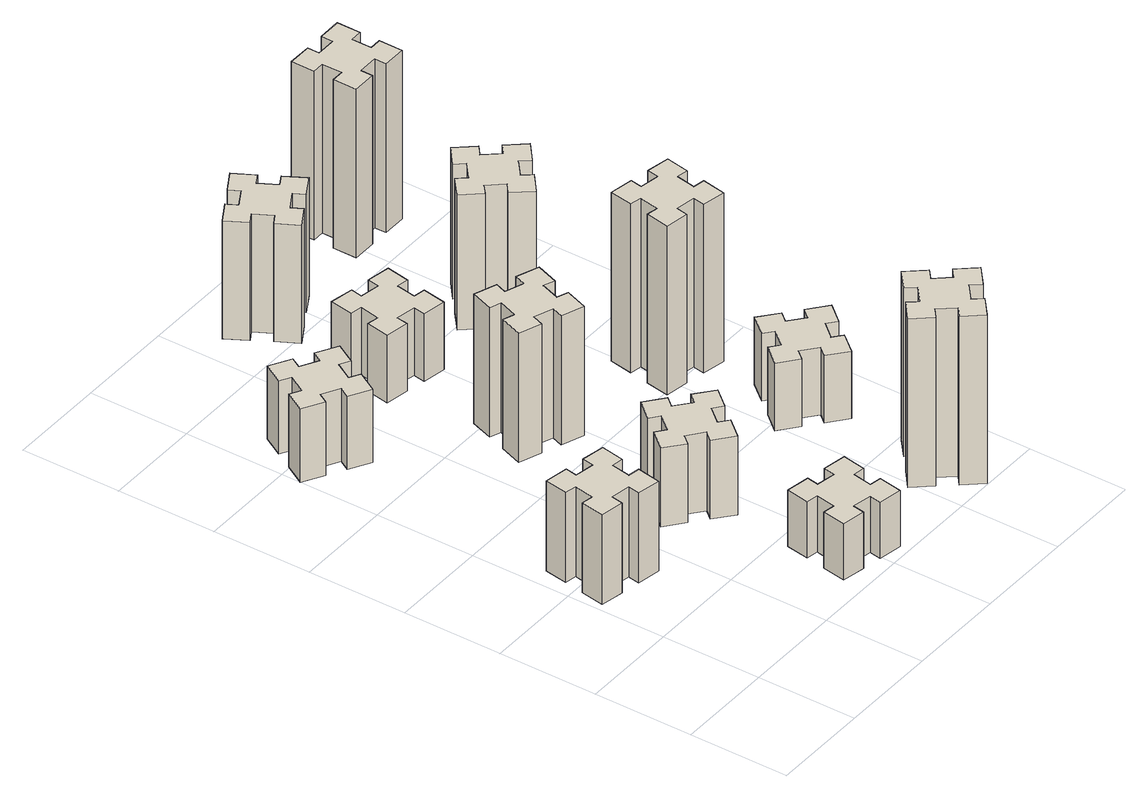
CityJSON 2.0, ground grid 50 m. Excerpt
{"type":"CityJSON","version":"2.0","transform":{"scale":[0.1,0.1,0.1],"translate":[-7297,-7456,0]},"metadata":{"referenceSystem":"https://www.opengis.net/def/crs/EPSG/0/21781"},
"CityObjects":{
"building1":{"type":"Building","attributes":{"class":"1000","function":"1000","usage":"1000","yearOfConstruction":2016,"roofType":"1000","measuredHeight":48,"storeysAboveGround":30,"storeysBelowGround":0},"geometry":[{"type":"Solid","lod":"1","boundaries":[[[[0,1,2,3,4,5,6,7,8,9,10,11,12,13,14,15,16,17,18,19]],[[17,16,20,21]],[[16,15,22,20]],[[15,14,23,22]],[[14,13,24,23]],[[13,12,25,24]],[[12,11,26,25]],[[11,10,27,26]],[[10,9,28,27]],[[9,8,29,28]],[[8,7,30,29]],[[7,6,31,30]],[[6,5,32,31]],[[5,4,33,32]],[[4,3,34,33]],[[3,2,35,34]],[[2,1,36,35]],[[1,0,37,36]],[[0,19,38,37]],[[19,18,39,38]],[[18,17,21,39]],[[24,25,26,27,28,29,30,31,32,33,34,35,36,37,38,39,21,20,22,23]]]]}]},
"building2":{"type":"Building","attributes":{"class":"1000","function":"1000","usage":"1000","yearOfConstruction":2016,"roofType":"1000","measuredHeight":39,"storeysAboveGround":30,"storeysBelowGround":0},"geometry":[{"type":"Solid","lod":"1","boundaries":[[[[40,41,42,43,44,45,46,47,48,49,50,51,52,53,54,55,56,57,58,59]],[[57,56,60,61]],[[56,55,62,60]],[[55,54,63,62]],[[54,53,64,63]],[[53,52,65,64]],[[52,51,66,65]],[[51,50,67,66]],[[50,49,68,67]],[[49,48,69,68]],[[48,47,70,69]],[[47,46,71,70]],[[46,45,72,71]],[[45,44,73,72]],[[44,43,74,73]],[[43,42,75,74]],[[42,41,76,75]],[[41,40,77,76]],[[40,59,78,77]],[[59,58,79,78]],[[58,57,61,79]],[[64,65,66,67,68,69,70,71,72,73,74,75,76,77,78,79,61,60,62,63]]]]}]},
"building3":{"type":"Building","attributes":{"class":"1000","function":"1000","usage":"1000","yearOfConstruction":2016,"roofType":"1000","measuredHeight":30,"storeysAboveGround":30,"storeysBelowGround":0},"geometry":[{"type":"Solid","lod":"1","boundaries":[[[[80,81,82,83,84,85,86,87,88,89,90,91,92,93,94,95,96,97,98,99]],[[97,96,100,101]],[[96,95,102,100]],[[95,94,103,102]],[[94,93,104,103]],[[93,92,105,104]],[[92,91,106,105]],[[91,90,107,106]],[[90,89,108,107]],[[89,88,109,108]],[[88,87,110,109]],[[87,86,111,110]],[[86,85,112,111]],[[85,84,113,112]],[[84,83,114,113]],[[83,82,115,114]],[[82,81,116,115]],[[81,80,117,116]],[[80,99,118,117]],[[99,98,119,118]],[[98,97,101,119]],[[104,105,106,107,108,109,110,111,112,113,114,115,116,117,118,119,101,100,102,103]]]]}]},
"building4":{"type":"Building","attributes":{"class":"1000","function":"1000","usage":"1000","yearOfConstruction":2016,"roofType":"1000","measuredHeight":42,"storeysAboveGround":30,"storeysBelowGround":0},"geometry":[{"type":"Solid","lod":"1","boundaries":[[[[120,121,122,123,124,125,126,127,128,129,130,131,132,133,134,135,136,137,138,139]],[[137,136,140,141]],[[136,135,142,140]],[[135,134,143,142]],[[134,133,144,143]],[[133,132,145,144]],[[132,131,146,145]],[[131,130,147,146]],[[130,129,148,147]],[[129,128,149,148]],[[128,127,150,149]],[[127,126,151,150]],[[126,125,152,151]],[[125,124,153,152]],[[124,123,154,153]],[[123,122,155,154]],[[122,121,156,155]],[[121,120,157,156]],[[120,139,158,157]],[[139,138,159,158]],[[138,137,141,159]],[[144,145,146,147,148,149,150,151,152,153,154,155,156,157,158,159,141,140,142,143]]]]}]},
"building5":{"type":"Building","attributes":{"class":"1000","function":"1000","usage":"1000","yearOfConstruction":2016,"roofType":"1000","measuredHeight":69,"storeysAboveGround":30,"storeysBelowGround":0},"geometry":[{"type":"Solid","lod":"1","boundaries":[[[[160,161,162,163,164,165,166,167,168,169,170,171,172,173,174,175,176,177,178,179]],[[177,176,180,181]],[[176,175,182,180]],[[175,174,183,182]],[[174,173,184,183]],[[173,172,185,184]],[[172,171,186,185]],[[171,170,187,186]],[[170,169,188,187]],[[169,168,189,188]],[[168,167,190,189]],[[167,166,191,190]],[[166,165,192,191]],[[165,164,193,192]],[[164,163,194,193]],[[163,162,195,194]],[[162,161,196,195]],[[161,160,197,196]],[[160,179,198,197]],[[179,178,199,198]],[[178,177,181,199]],[[184,185,186,187,188,189,190,191,192,193,194,195,196,197,198,199,181,180,182,183]]]]}]},
"building6":{"type":"Building","attributes":{"class":"1000","function":"1000","usage":"1000","yearOfConstruction":2016,"roofType":"1000","measuredHeight":36,"storeysAboveGround":30,"storeysBelowGround":0},"geometry":[{"type":"Solid","lod":"1","boundaries":[[[[200,201,202,203,204,205,206,207,208,209,210,211,212,213,214,215,216,217,218,219]],[[217,216,220,221]],[[216,215,222,220]],[[215,214,223,222]],[[214,213,224,223]],[[213,212,225,224]],[[212,211,226,225]],[[211,210,227,226]],[[210,209,228,227]],[[209,208,229,228]],[[208,207,230,229]],[[207,206,231,230]],[[206,205,232,231]],[[205,204,233,232]],[[204,203,234,233]],[[203,202,235,234]],[[202,201,236,235]],[[201,200,237,236]],[[200,219,238,237]],[[219,218,239,238]],[[218,217,221,239]],[[224,225,226,227,228,229,230,231,232,233,234,235,236,237,238,239,221,220,222,223]]]]}]},
"building7":{"type":"Building","attributes":{"class":"1000","function":"1000","usage":"1000","yearOfConstruction":2016,"roofType":"1000","measuredHeight":90,"storeysAboveGround":30,"storeysBelowGround":0},"geometry":[{"type":"Solid","lod":"1","boundaries":[[[[240,241,242,243,244,245,246,247,248,249,250,251,252,253,254,255,256,257,258,259]],[[257,256,260,261]],[[256,255,262,260]],[[255,254,263,262]],[[254,253,264,263]],[[253,252,265,264]],[[252,251,266,265]],[[251,250,267,266]],[[250,249,268,267]],[[249,248,269,268]],[[248,247,270,269]],[[247,246,271,270]],[[246,245,272,271]],[[245,244,273,272]],[[244,243,274,273]],[[243,242,275,274]],[[242,241,276,275]],[[241,240,277,276]],[[240,259,278,277]],[[259,258,279,278]],[[258,257,261,279]],[[264,265,266,267,268,269,270,271,272,273,274,275,276,277,278,279,261,260,262,263]]]]}]},
"building8":{"type":"Building","attributes":{"class":"1000","function":"1000","usage":"1000","yearOfConstruction":2016,"roofType":"1000","measuredHeight":63,"storeysAboveGround":30,"storeysBelowGround":0},"geometry":[{"type":"Solid","lod":"1","boundaries":[[[[280,281,282,283,284,285,286,287,288,289,290,291,292,293,294,295,296,297,298,299]],[[297,296,300,301]],[[296,295,302,300]],[[295,294,303,302]],[[294,293,304,303]],[[293,292,305,304]],[[292,291,306,305]],[[291,290,307,306]],[[290,289,308,307]],[[289,288,309,308]],[[288,287,310,309]],[[287,286,311,310]],[[286,285,312,311]],[[285,284,313,312]],[[284,283,314,313]],[[283,282,315,314]],[[282,281,316,315]],[[281,280,317,316]],[[280,299,318,317]],[[299,298,319,318]],[[298,297,301,319]],[[304,305,306,307,308,309,310,311,312,313,314,315,316,317,318,319,301,300,302,303]]]]}]},
"building9":{"type":"Building","attributes":{"class":"1000","function":"1000","usage":"1000","yearOfConstruction":2016,"roofType":"1000","measuredHeight":36,"storeysAboveGround":30,"storeysBelowGround":0},"geometry":[{"type":"Solid","lod":"1","boundaries":[[[[320,321,322,323,324,325,326,327,328,329,330,331,332,333,334,335,336,337,338,339]],[[337,336,340,341]],[[336,335,342,340]],[[335,334,343,342]],[[334,333,344,343]],[[333,332,345,344]],[[332,331,346,345]],[[331,330,347,346]],[[330,329,348,347]],[[329,328,349,348]],[[328,327,350,349]],[[327,326,351,350]],[[326,325,352,351]],[[325,324,353,352]],[[324,323,354,353]],[[323,322,355,354]],[[322,321,356,355]],[[321,320,357,356]],[[320,339,358,357]],[[339,338,359,358]],[[338,337,341,359]],[[344,345,346,347,348,349,350,351,352,353,354,355,356,357,358,359,341,340,342,343]]]]}]},
"building10":{"type":"Building","attributes":{"class":"1000","function":"1000","usage":"1000","yearOfConstruction":2016,"roofType":"1000","measuredHeight":90,"storeysAboveGround":30,"storeysBelowGround":0},"geometry":[{"type":"Solid","lod":"1","boundaries":[[[[360,361,362,363,364,365,366,367,368,369,370,371,372,373,374,375,376,377,378,379]],[[377,376,380,381]],[[376,375,382,380]],[[375,374,383,382]],[[374,373,384,383]],[[373,372,385,384]],[[372,371,386,385]],[[371,370,387,386]],[[370,369,388,387]],[[369,368,389,388]],[[368,367,390,389]],[[367,366,391,390]],[[366,365,392,391]],[[365,364,393,392]],[[364,363,394,393]],[[363,362,395,394]],[[362,361,396,395]],[[361,360,397,396]],[[360,379,398,397]],[[379,378,399,398]],[[378,377,381,399]],[[384,385,386,387,388,389,390,391,392,393,394,395,396,397,398,399,381,380,382,383]]]]}]},
"building11":{"type":"Building","attributes":{"class":"1000","function":"1000","usage":"1000","yearOfConstruction":2016,"roofType":"1000","measuredHeight":72,"storeysAboveGround":30,"storeysBelowGround":0},"geometry":[{"type":"Solid","lod":"1","boundaries":[[[[400,401,402,403,404,405,406,407,408,409,410,411,412,413,414,415,416,417,418,419]],[[417,416,420,421]],[[416,415,422,420]],[[415,414,423,422]],[[414,413,424,423]],[[413,412,425,424]],[[412,411,426,425]],[[411,410,427,426]],[[410,409,428,427]],[[409,408,429,428]],[[408,407,430,429]],[[407,406,431,430]],[[406,405,432,431]],[[405,404,433,432]],[[404,403,434,433]],[[403,402,435,434]],[[402,401,436,435]],[[401,400,437,436]],[[400,419,438,437]],[[419,418,439,438]],[[418,417,421,439]],[[424,425,426,427,428,429,430,431,432,433,434,435,436,437,438,439,421,420,422,423]]]]}]},
"building12":{"type":"Building","attributes":{"class":"1000","function":"1000","usage":"1000","yearOfConstruction":2016,"roofType":"1000","measuredHeight":90,"storeysAboveGround":30,"storeysBelowGround":0},"geometry":[{"type":"Solid","lod":"1","boundaries":[[[[440,441,442,443,444,445,446,447,448,449,450,451,452,453,454,455,456,457,458,459]],[[457,456,460,461]],[[456,455,462,460]],[[455,454,463,462]],[[454,453,464,463]],[[453,452,465,464]],[[452,451,466,465]],[[451,450,467,466]],[[450,449,468,467]],[[449,448,469,468]],[[448,447,470,469]],[[447,446,471,470]],[[446,445,472,471]],[[445,444,473,472]],[[444,443,474,473]],[[443,442,475,474]],[[442,441,476,475]],[[441,440,477,476]],[[440,459,478,477]],[[459,458,479,478]],[[458,457,461,479]],[[464,465,466,467,468,469,470,471,472,473,474,475,476,477,478,479,461,460,462,463]]]]}]}
},
"vertices":[
[335,917,0],[352,1015,0],[411,1005,0],[432,1123,0],[314,1144,0],[304,1085,0],[205,1102,0],[216,1161,0],[97,1182,0],[77,1064,0],[136,1054,0],[118,955,0],[59,966,0],[38,847,0],[157,827,0],[167,886,0],[265,868,0],[255,809,0],[373,788,0],[394,907,0],[265,868,480],[255,809,480],[167,886,480],[157,827,480],[38,847,480],[59,966,480],[118,955,480],[136,1054,480],[77,1064,480],[97,1182,480],[216,1161,480],[205,1102,480],[304,1085,480],[314,1144,480],[432,1123,480],[411,1005,480],[352,1015,480],[335,917,480],[394,907,480],[373,788,480],
[306,2367,0],[356,2454,0],[408,2424,0],[468,2528,0],[364,2588,0],[334,2536,0],[247,2586,0],[277,2638,0],[173,2698,0],[113,2594,0],[165,2564,0],[115,2477,0],[63,2507,0],[3,2403,0],[107,2343,0],[137,2395,0],[224,2345,0],[194,2293,0],[298,2233,0],[358,2337,0],[224,2345,390],[194,2293,390],[137,2395,390],[107,2343,390],[3,2403,390],[63,2507,390],[115,2477,390],[165,2564,390],[113,2594,390],[173,2698,390],[277,2638,390],[247,2586,390],[334,2536,390],[364,2588,390],[468,2528,390],[408,2424,390],[356,2454,390],[306,2367,390],[358,2337,390],[298,2233,390],
[876,314,0],[858,215,0],[799,226,0],[778,107,0],[897,87,0],[907,146,0],[1005,128,0],[995,69,0],[1113,48,0],[1134,167,0],[1075,177,0],[1092,275,0],[1151,265,0],[1172,383,0],[1054,404,0],[1044,345,0],[945,362,0],[956,421,0],[837,442,0],[817,324,0],[945,362,300],[956,421,300],[1044,345,300],[1054,404,300],[1172,383,300],[1151,265,300],[1092,275,300],[1075,177,300],[1134,167,300],[1113,48,300],[995,69,300],[1005,128,300],[907,146,300],[897,87,300],[778,107,300],[799,226,300],[858,215,300],[876,314,300],[817,324,300],[837,442,300],
[927,876,0],[992,953,0],[1038,914,0],[1115,1006,0],[1023,1083,0],[984,1037,0],[908,1102,0],[946,1148,0],[854,1225,0],[777,1133,0],[823,1094,0],[759,1018,0],[713,1056,0],[636,964,0],[728,887,0],[766,933,0],[843,869,0],[804,823,0],[896,746,0],[973,838,0],[843,869,420],[804,823,420],[766,933,420],[728,887,420],[636,964,420],[713,1056,420],[759,1018,420],[823,1094,420],[777,1133,420],[854,1225,420],[946,1148,420],[908,1102,420],[984,1037,420],[1023,1083,420],[1115,1006,420],[1038,914,420],[992,953,420],[927,876,420],[973,838,420],[896,746,420],
[962,1741,0],[996,1835,0],[1052,1814,0],[1093,1927,0],[980,1968,0],[960,1912,0],[866,1946,0],[887,2002,0],[774,2043,0],[733,1930,0],[789,1910,0],[755,1816,0],[699,1837,0],[657,1724,0],[770,1683,0],[791,1739,0],[885,1705,0],[864,1649,0],[977,1607,0],[1018,1720,0],[885,1705,690],[864,1649,690],[791,1739,690],[770,1683,690],[657,1724,690],[699,1837,690],[755,1816,690],[789,1910,690],[733,1930,690],[774,2043,690],[887,2002,690],[866,1946,690],[960,1912,690],[980,1968,690],[1093,1927,690],[1052,1814,690],[996,1835,690],[962,1741,690],[1018,1720,690],[977,1607,690],
[944,2665,0],[845,2682,0],[856,2741,0],[737,2762,0],[717,2644,0],[776,2634,0],[758,2535,0],[699,2546,0],[678,2427,0],[797,2407,0],[807,2466,0],[905,2448,0],[895,2389,0],[1013,2368,0],[1034,2487,0],[975,2497,0],[992,2595,0],[1051,2585,0],[1072,2703,0],[954,2724,0],[992,2595,360],[1051,2585,360],[975,2497,360],[1034,2487,360],[1013,2368,360],[895,2389,360],[905,2448,360],[807,2466,360],[797,2407,360],[678,2427,360],[699,2546,360],[758,2535,360],[776,2634,360],[717,2644,360],[737,2762,360],[856,2741,360],[845,2682,360],[944,2665,360],[954,2724,360],[1072,2703,360],
[1748,129,0],[1824,193,0],[1863,147,0],[1955,224,0],[1878,316,0],[1832,278,0],[1767,354,0],[1813,393,0],[1736,485,0],[1644,408,0],[1683,362,0],[1606,297,0],[1568,343,0],[1476,266,0],[1553,174,0],[1599,213,0],[1663,136,0],[1617,98,0],[1694,6,0],[1786,83,0],[1663,136,900],[1617,98,900],[1599,213,900],[1553,174,900],[1476,266,900],[1568,343,900],[1606,297,900],[1683,362,900],[1644,408,900],[1736,485,900],[1813,393,900],[1767,354,900],[1832,278,900],[1878,316,900],[1955,224,900],[1863,147,900],[1824,193,900],[1748,129,900],[1786,83,900],[1694,6,900],
[996,3217,0],[946,3304,0],[998,3334,0],[938,3438,0],[834,3378,0],[864,3326,0],[777,3276,0],[747,3328,0],[643,3268,0],[703,3164,0],[755,3194,0],[805,3107,0],[753,3077,0],[813,2973,0],[917,3033,0],[887,3085,0],[974,3135,0],[1004,3083,0],[1108,3143,0],[1048,3247,0],[974,3135,630],[1004,3083,630],[887,3085,630],[917,3033,630],[813,2973,630],[753,3077,630],[805,3107,630],[755,3194,630],[703,3164,630],[643,3268,630],[747,3328,630],[777,3276,630],[864,3326,630],[834,3378,630],[938,3438,630],[998,3334,630],[946,3304,630],[996,3217,630],[1048,3247,630],[1108,3143,630],
[1767,876,0],[1832,953,0],[1878,914,0],[1955,1006,0],[1863,1083,0],[1824,1037,0],[1748,1102,0],[1786,1148,0],[1694,1225,0],[1617,1133,0],[1663,1094,0],[1599,1018,0],[1553,1056,0],[1476,964,0],[1568,887,0],[1606,933,0],[1683,869,0],[1644,823,0],[1736,746,0],[1813,838,0],[1683,869,360],[1644,823,360],[1606,933,360],[1568,887,360],[1476,964,360],[1553,1056,360],[1599,1018,360],[1663,1094,360],[1617,1133,360],[1694,1225,360],[1786,1148,360],[1748,1102,360],[1824,1037,360],[1863,1083,360],[1955,1006,360],[1878,914,360],[1832,953,360],[1767,876,360],[1813,838,360],[1736,746,360],
[1547,1526,0],[1645,1508,0],[1635,1449,0],[1753,1428,0],[1774,1547,0],[1715,1557,0],[1732,1655,0],[1791,1645,0],[1812,1763,0],[1694,1784,0],[1684,1725,0],[1585,1742,0],[1596,1801,0],[1477,1822,0],[1457,1704,0],[1516,1694,0],[1498,1595,0],[1439,1606,0],[1418,1487,0],[1537,1467,0],[1498,1595,900],[1439,1606,900],[1516,1694,900],[1457,1704,900],[1477,1822,900],[1596,1801,900],[1585,1742,900],[1684,1725,900],[1694,1784,900],[1812,1763,900],[1791,1645,900],[1732,1655,900],[1715,1557,900],[1774,1547,900],[1753,1428,900],[1635,1449,900],[1645,1508,900],[1547,1526,900],[1537,1467,900],[1418,1487,900],
[1399,2433,0],[1463,2356,0],[1417,2318,0],[1494,2226,0],[1586,2303,0],[1548,2349,0],[1624,2413,0],[1663,2367,0],[1755,2444,0],[1678,2536,0],[1632,2498,0],[1567,2574,0],[1613,2613,0],[1536,2705,0],[1444,2628,0],[1483,2582,0],[1406,2517,0],[1368,2563,0],[1276,2486,0],[1353,2394,0],[1406,2517,720],[1368,2563,720],[1483,2582,720],[1444,2628,720],[1536,2705,720],[1613,2613,720],[1567,2574,720],[1632,2498,720],[1678,2536,720],[1755,2444,720],[1663,2367,720],[1624,2413,720],[1548,2349,720],[1586,2303,720],[1494,2226,720],[1417,2318,720],[1463,2356,720],[1399,2433,720],[1353,2394,720],[1276,2486,720],
[1565,3195,0],[1665,3195,0],[1665,3135,0],[1785,3135,0],[1785,3255,0],[1725,3255,0],[1725,3355,0],[1785,3355,0],[1785,3475,0],[1665,3475,0],[1665,3415,0],[1565,3415,0],[1565,3475,0],[1445,3475,0],[1445,3355,0],[1505,3355,0],[1505,3255,0],[1445,3255,0],[1445,3135,0],[1565,3135,0],[1505,3255,900],[1445,3255,900],[1505,3355,900],[1445,3355,900],[1445,3475,900],[1565,3475,900],[1565,3415,900],[1665,3415,900],[1665,3475,900],[1785,3475,900],[1785,3355,900],[1725,3355,900],[1725,3255,900],[1785,3255,900],[1785,3135,900],[1665,3135,900],[1665,3195,900],[1565,3195,900],[1565,3135,900],[1445,3135,900]
]}
